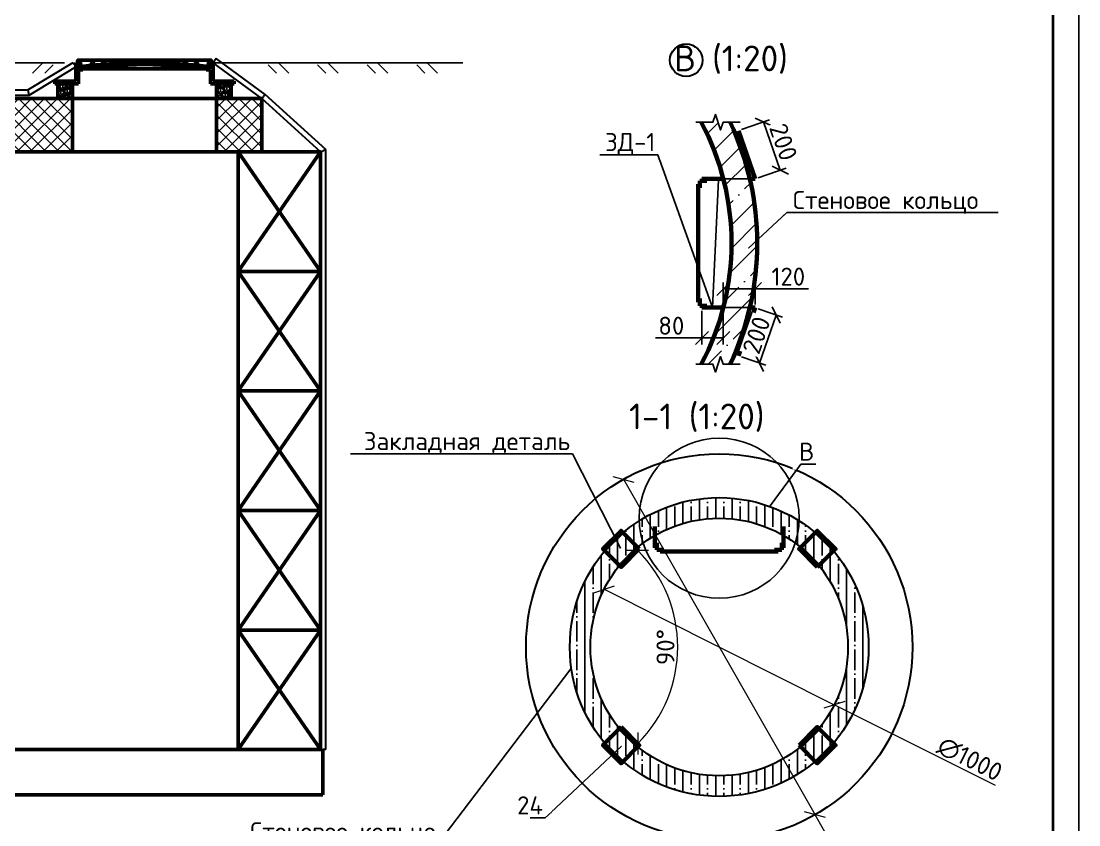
# Model space of a CAD drawing. Header units: millimetres. Extents: x 1601 to 15402, y -324 to 12625.
# Drawn here: x 10350 to 10555.4, y 2904 to 3060 of the extents above; entities that cross this region are included whole.
import ezdxf
from ezdxf import colors
from ezdxf.entities.mleader import LeaderData, LeaderLine
from ezdxf.math import Vec2, Vec3

# ---------------------------------------------------------------- set-up
doc = ezdxf.new("R2010")
doc.units = ezdxf.units.MM
doc.linetypes.add('ACAD_ISO04W100', pattern=[30, 24, -3, 0, -3])
for name, color, linetype, lineweight in [('Основной', 1, 'Continuous', 60), ('Размер 3.5', 250, 'Continuous', 35), ('Размеры на чертеже', 250, 'Continuous', 25), ('Тонкие', 5, 'Continuous', 30), ('шриховка', 251, 'ACAD_ISO04W100', 15)]:
    doc.layers.add(name, color=color, linetype=linetype, lineweight=lineweight)
doc.styles.add('-ISOCPEUR-', font='isocpeur.TTF')
doc.styles.add('GOST', font='GOST Common.ttf')
doc.dimstyles.new('1 к 50', dxfattribs={"dimtxt": 3.5, "dimasz": 2.5, "dimexe": 1.25, "dimexo": 0.625, "dimtad": 1, "dimdec": 1, "dimlfac": 50, "dimrnd": 0.1, "dimtxsty": 'GOST', "dimblk": 'OBLIQUE', "dimcen": 2.5, "dimclrd": 256, "dimclre": 256, "dimclrt": 256, "dimadec": 0, "dimazin": 0, "dimtfac": 1, "dimtdec": 1, "dimtmove": 0, "dimatfit": 3, "dimfxl": 1, "dimtfill": 1, "dimlwe": -1, "dimarcsym": 0})
doc.dimstyles.new('М 1 к 20', dxfattribs={"dimtxt": 3.5, "dimasz": 3, "dimexe": 1.25, "dimexo": 0, "dimtad": 1, "dimdec": 0, "dimlfac": 20, "dimzin": 0, "dimdsep": 46, "dimtxsty": 'GOST', "dimblk": 'OBLIQUE', "dimcen": 5, "dimadec": 8, "dimazin": 0, "dimtfac": 1, "dimtdec": 0, "dimtmove": 0, "dimatfit": 3, "dimldrblk": 'NONE', "dimfxl": 1.25, "dimtolj": 1, "dimtzin": 0, "dimlwd": 20, "dimlwe": 20, "dimarcsym": 1})

# ---------------------------------------------------------------- blocks, each defined once
blk = doc.blocks.new('*U179')
for p, q in [((-2.5, 2.12), (2.5, 2.12)), ((-2.5, -2.12), (2.5, -2.12))]:
    blk.add_line(p, q)
blk.add_lwpolyline([(2.5, -2.5), (-2.5, -2.5), (-2.5, 2.5), (2.5, 2.5)], close=True)
blk = doc.blocks.new('*U180')
at = {"layer": 'Основной', "color": 0, "linetype": 'ByBlock', "lineweight": -2, "transparency": 16777216}
blk.add_blockref('*U179', (4425.86, 222.14), dxfattribs=at)
for p, rotation in [((4398.92, 195.2), 90), ((4452.8, 195.2), 270), ((4425.86, 168.26), 180)]:
    blk.add_blockref('*U179', p, dxfattribs=dict(at, rotation=rotation))
blk = doc.blocks.new('_Oblique')
at = {"color": 0, "linetype": 'ByBlock', "lineweight": -2}
blk.add_line((-0.5, -0.5), (0.5, 0.5), dxfattribs=at)
blk = doc.blocks.new('*D182')
at = {"color": 0, "lineweight": 20, "transparency": 16777216}
blk.add_arc((10451, 2938.53), 26.51, 315, 45, dxfattribs=at)
at = {"layer": 'Defpoints', "color": 0, "transparency": 16777216}
for p in [(10470.05, 2957.58), (10466.51, 2954.05), (10476.61, 2931.67), (10466.51, 2923.02), (10470.05, 2919.48)]:
    blk.add_point(p, dxfattribs=at)
at = {"color": 0, "lineweight": 20, "transparency": 16777216, "xscale": 3, "yscale": 3, "zscale": 3}
for p, rotation in [((10469.75, 2957.28), 134.9999999999918), ((10469.75, 2919.79), 224.9999999999905)]:
    blk.add_blockref('_Oblique', p, dxfattribs=dict(at, rotation=rotation))
at = {"color": 0, "transparency": 16777216, "insert": (10475.14, 2938.53), "char_height": 3.5, "attachment_point": 5, "rotation": 90, "style": '-ISOCPEUR-'}
blk.add_mtext('\\A1;90°', dxfattribs=at)
blk = doc.blocks.new('_None')
blk = doc.blocks.new('*D183')
at = {"color": 0, "lineweight": 20, "transparency": 16777216}
for p in [(10463.22, 2949.75), (10539.18, 2911.63)]:
    blk.add_line(p, (10507.91, 2927.32), dxfattribs=at)
at = {"layer": 'Defpoints', "color": 0, "transparency": 16777216}
for p in [(10463.22, 2949.75), (10507.91, 2927.32)]:
    blk.add_point(p, dxfattribs=at)
at = {"color": 0, "lineweight": 20, "transparency": 16777216, "xscale": 3, "yscale": 3, "zscale": 3}
for p, rotation in [((10463.22, 2949.75), 333.3556033009273), ((10507.91, 2927.32), 153.3556033009273)]:
    blk.add_blockref('_Oblique', p, dxfattribs=dict(at, rotation=rotation))
at = {"color": 0, "transparency": 16777216, "insert": (10534.21, 2916.78), "char_height": 3.5, "attachment_point": 5, "rotation": 333.3556, "style": '-ISOCPEUR-'}
blk.add_mtext('\\A1;∅1000', dxfattribs=at)
blk = doc.blocks.new('*D184')
at = {"color": 0, "lineweight": 20, "transparency": 16777216}
for p in [(10466.96, 2971.09), (10516.02, 2885.23)]:
    blk.add_line(p, (10504.17, 2905.98), dxfattribs=at)
at = {"layer": 'Defpoints', "color": 0, "transparency": 16777216}
for p in [(10466.96, 2971.09), (10504.17, 2905.98)]:
    blk.add_point(p, dxfattribs=at)
at = {"color": 0, "lineweight": 20, "transparency": 16777216, "xscale": 3, "yscale": 3, "zscale": 3}
for p, rotation in [((10466.96, 2971.09), 299.7473686392567), ((10504.17, 2905.98), 119.7473686392567)]:
    blk.add_blockref('_Oblique', p, dxfattribs=dict(at, rotation=rotation))
at = {"color": 0, "transparency": 16777216, "insert": (10514.74, 2892.27), "char_height": 3.5, "attachment_point": 5, "rotation": 299.7474, "style": '-ISOCPEUR-'}
blk.add_mtext('\\A1;∅1500', dxfattribs=at)
blk = doc.blocks.new('*D185')
at = {"transparency": 16777216}
for p, q in [((10482.22, 3003.78), (10482.22, 2997.27)), ((10486.36, 3003.78), (10486.36, 2997.27))]:
    blk.add_line(p, q, dxfattribs=at)
at = {"lineweight": -2, "transparency": 16777216}
for p, q in [((10482.22, 2998.52), (10473.19, 2998.52)), ((10486.36, 2998.52), (10482.22, 2998.52))]:
    blk.add_line(p, q, dxfattribs=at)
at = {"layer": 'Defpoints', "color": 0, "transparency": 16777216}
for p in [(10482.22, 3004.41), (10486.36, 3004.41), (10486.36, 2998.52)]:
    blk.add_point(p, dxfattribs=at)
at = {"lineweight": -2, "transparency": 16777216, "xscale": 2.5, "yscale": 2.5, "zscale": 2.5, "rotation": 180}
blk.add_blockref('_Oblique', (10482.22, 2998.52), dxfattribs=at)
at = {"lineweight": -2, "transparency": 16777216, "xscale": 2.5, "yscale": 2.5, "zscale": 2.5}
blk.add_blockref('_Oblique', (10486.36, 2998.52), dxfattribs=at)
at = {"transparency": 16777216, "insert": (10476.27, 3000.9), "char_height": 3.5, "attachment_point": 5, "style": '-ISOCPEUR-', "bg_fill": 3, "box_fill_scale": 1.1, "bg_fill_color": 256, "bg_fill_true_color": 13158600, "bg_fill_transparency": 0}
blk.add_mtext('80', dxfattribs=at)
blk = doc.blocks.new('*D186')
at = {"transparency": 16777216}
for p, q in [((10489.87, 3038.96), (10495.35, 3040.86)), ((10493.12, 3029.61), (10498.59, 3031.51))]:
    blk.add_line(p, q, dxfattribs=at)
at = {"lineweight": -2, "transparency": 16777216}
blk.add_line((10494.17, 3040.45), (10497.41, 3031.1), dxfattribs=at)
at = {"layer": 'Defpoints', "color": 0, "transparency": 16777216}
for p in [(10489.28, 3038.76), (10497.41, 3031.1), (10492.53, 3029.41)]:
    blk.add_point(p, dxfattribs=at)
at = {"lineweight": -2, "transparency": 16777216, "xscale": 2.5, "yscale": 2.5, "zscale": 2.5}
for p, rotation in [((10494.17, 3040.45), 109.1384464450715), ((10497.41, 3031.1), 289.1384464450716)]:
    blk.add_blockref('_Oblique', p, dxfattribs=dict(at, rotation=rotation))
at = {"transparency": 16777216, "insert": (10498.03, 3036.56), "char_height": 3.5, "attachment_point": 5, "rotation": 289.1384, "style": '-ISOCPEUR-', "bg_fill": 3, "box_fill_scale": 1.1, "bg_fill_color": 256, "bg_fill_true_color": 13158600, "bg_fill_transparency": 0}
blk.add_mtext('200', dxfattribs=at)
blk = doc.blocks.new('*D187')
at = {"transparency": 16777216}
for p, q in [((10493.12, 3004.2), (10497.83, 3002.57)), ((10489.87, 2994.86), (10494.59, 2993.22))]:
    blk.add_line(p, q, dxfattribs=at)
at = {"lineweight": -2, "transparency": 16777216}
blk.add_line((10496.65, 3002.98), (10493.41, 2993.63), dxfattribs=at)
at = {"layer": 'Defpoints', "color": 0, "transparency": 16777216}
blk.add_point((10493.41, 2993.63), dxfattribs=at)
at = {"lineweight": -2, "transparency": 16777216, "xscale": 2.5, "yscale": 2.5, "zscale": 2.5}
for p, rotation in [((10496.65, 3002.98), 70.86155355492849), ((10493.41, 2993.63), 250.8615535549284)]:
    blk.add_blockref('_Oblique', p, dxfattribs=dict(at, rotation=rotation))
at = {"transparency": 16777216, "insert": (10492.79, 2999.08), "char_height": 3.5, "attachment_point": 5, "rotation": 70.8616, "style": '-ISOCPEUR-', "bg_fill": 3, "box_fill_scale": 1.1, "bg_fill_color": 256, "bg_fill_true_color": 13158600, "bg_fill_transparency": 0}
blk.add_mtext('200', dxfattribs=at)
at = {"layer": 'Defpoints', "color": 0, "transparency": 16777216}
for p in [(10492.53, 3004.41), (10489.28, 2995.06)]:
    blk.add_point(p, dxfattribs=at)
blk = doc.blocks.new('*D181')
at = {"transparency": 16777216}
for p, q in [((10486.36, 3005.03), (10486.36, 3009.3)), ((10492.53, 3005.03), (10492.53, 3009.3))]:
    blk.add_line(p, q, dxfattribs=at)
at = {"lineweight": -2, "transparency": 16777216}
for p, q in [((10486.36, 3008.05), (10492.53, 3008.05)), ((10492.53, 3008.05), (10502.93, 3008.05))]:
    blk.add_line(p, q, dxfattribs=at)
at = {"layer": 'Defpoints', "color": 0, "transparency": 16777216}
for p in [(10492.53, 3008.05), (10486.36, 3004.41), (10492.53, 3004.41)]:
    blk.add_point(p, dxfattribs=at)
at = {"lineweight": -2, "transparency": 16777216, "xscale": 2.5, "yscale": 2.5, "zscale": 2.5, "rotation": 180}
blk.add_blockref('_Oblique', (10486.36, 3008.05), dxfattribs=at)
at = {"lineweight": -2, "transparency": 16777216, "xscale": 2.5, "yscale": 2.5, "zscale": 2.5}
blk.add_blockref('_Oblique', (10492.53, 3008.05), dxfattribs=at)
at = {"transparency": 16777216, "insert": (10498.98, 3010.43), "char_height": 3.5, "attachment_point": 5, "style": '-ISOCPEUR-', "bg_fill": 3, "box_fill_scale": 1.1, "bg_fill_color": 256, "bg_fill_true_color": 13158600, "bg_fill_transparency": 0}
blk.add_mtext('120', dxfattribs=at)

msp = doc.modelspace()

# ---------------------------------------------------------------- hatches: boundary and pattern name
at = {"lineweight": 50}
h = msp.add_hatch(dxfattribs=at)
h.set_pattern_fill('ANSI31', scale=0.2)
h.set_pattern_definition([(45, (5961.46724, -1387.85816), (-0.449012806, 0.449012806), [])])
h.paths.add_polyline_path([(10373.9988, 3051.5863, 0.02800707), (10361.3421, 3050.7476), (10361.0066, 3052.4251), (10361.4343, 3052.4251), (10361.6772, 3051.2106, -0.0045535), (10363.7363, 3051.4372), (10363.6942, 3051.8545, -0.00091844), (10364.1115, 3051.8958), (10364.1536, 3051.4786, -0.00388307), (10365.9131, 3051.6357), (10365.8823, 3052.0133), (10365.9266, 3052.0576, -0.00081395), (10366.2971, 3052.087), (10366.3312, 3051.669, -0.00704564), (10369.5298, 3051.8725), (10369.5091, 3052.2914, -0.00091844), (10369.928, 3052.3113), (10369.9487, 3051.8925, -0.0089374), (10374.0031, 3052.0057, -0.00889737), (10378.0489, 3051.8925), (10378.0696, 3052.3113, -0.00091844), (10378.4885, 3052.2914), (10378.4678, 3051.8725, -0.00704564), (10381.6665, 3051.669), (10381.7005, 3052.087, -0.00091844), (10382.1186, 3052.0537), (10382.0845, 3051.6357, -0.00388307), (10383.844, 3051.4786), (10383.8861, 3051.8958, -0.00091844), (10384.3034, 3051.8545), (10384.2613, 3051.4372, -0.0045535), (10386.3204, 3051.2106), (10386.5633, 3052.4251), (10386.991, 3052.4251), (10386.6555, 3050.7476, 0.02800707)])
h = msp.add_hatch(dxfattribs=at)
h.set_pattern_fill('ANSI36', scale=0.2)
h.set_pattern_definition([(45, (6063.86724, -1387.85816), (0.336759605, 1.234785217), [1.5875, -0.3175, 0, -0.3175])])
h.paths.add_polyline_path([(10390.7984, 3045.0321), (10387.9984, 3045.0321), (10387.9984, 3047.8321), (10390.7984, 3047.8321)])
h.paths.add_polyline_path([(10357.1984, 3045.0321), (10357.1984, 3047.8321), (10359.9984, 3047.8321), (10359.9984, 3045.0321)])
h = msp.add_hatch()
h.set_pattern_fill('ANSI37', scale=0.56)
h.paths.add_polyline_path([(10261.5303, 3045.0321), (10258.7303, 3045.0321), (10252.7643, 3045.0366), (10252.7643, 3034.6366), (10261.5303, 3034.6366)])
h.paths.add_polyline_path([(10359.9984, 3045.0321), (10357.1984, 3045.0321), (10292.3303, 3045.0349), (10292.3303, 3045.0321), (10289.5303, 3045.0321), (10289.5303, 3034.6366), (10359.9984, 3034.6366)])
h.paths.add_polyline_path([(10396.7643, 3045.0366), (10390.7984, 3045.0366), (10390.7984, 3045.0321), (10387.9984, 3045.0321), (10387.9984, 3034.6366), (10396.7643, 3034.6366)])
h = msp.add_hatch()
h.set_pattern_fill('ANSI35', color=256, scale=0.5, angle=45)
h.set_pattern_definition([(90, (7494.0334, -329.0532), (-3.175, 0), []), (90, (7495.621, -327.4657), (-3.175, 0), [3.96875, -0.79375, 0, -0.79375])])
h.paths.add_polyline_path([(10456.5632, 2938.5338, 1), (10514.5632, 2938.5338, 1)])
h.paths.add_polyline_path([(10510.5632, 2938.5338, -1), (10460.5632, 2938.5338, -1)], flags=16)
at = {"layer": 'шриховка'}
h = msp.add_hatch(dxfattribs=at)
h.set_pattern_fill('ANSI35', color=256, style=0)
h.set_pattern_definition([(45, (-23858.9875, 7575.9476), (-4.4901281, 4.4901281), []), (45, (-23854.4974, 7575.9476), (-4.4901281, 4.4901281), [7.9375, -1.5875, 0, -1.5875])])
h.paths.add_polyline_path([(10491.5104, 3029.4088), (10486.362, 3029.4088, -0.12701665), (10486.362, 3004.4088), (10491.5104, 3004.4088, 0.11514294)])
h.paths.add_polyline_path([(10487.6784, 3040.4047), (10486.3428, 3040.4047), (10485.8428, 3038.9047), (10484.8428, 3041.9047), (10484.3428, 3040.4047), (10482.0852, 3040.4047, -0.05919825), (10486.362, 3029.4088), (10491.5104, 3029.4088, 0.05307849)])
h.paths.add_polyline_path([(10491.5104, 3004.4088), (10486.362, 3004.4088, -0.05919825), (10482.0852, 2993.413), (10484.3428, 2993.413), (10484.8428, 2991.913), (10485.8428, 2994.913), (10486.3428, 2993.413), (10487.6784, 2993.413, 0.05307849)])

# ---------------------------------------------------------------- linework, layer by layer
at = {"color": 7, "lineweight": 50}
for p, q in [((10360.6784, 3051.9476), (10360.6784, 3048.3476)), ((10360.6784, 3051.9476), (10361.0784, 3051.9476)), ((10361.1784, 3050.7476), (10361.0784, 3051.9476)), ((10361.4343, 3052.4251), (10386.5633, 3052.4251)), ((10386.8184, 3050.7476), (10386.9184, 3051.9476)), ((10386.9184, 3051.9476), (10387.3184, 3051.9476)), ((10387.3184, 3051.9476), (10387.3184, 3048.3476)), ((10361.9984, 3050.7476), (10361.1784, 3050.7476)), ((10361.9984, 3050.5476), (10361.1784, 3050.5476)), ((10361.1784, 3050.5476), (10361.1784, 3047.8321)), ((10361.9984, 3050.7476), (10361.9984, 3050.5476)), ((10385.9984, 3050.7476), (10385.9984, 3050.5476)), ((10386.8184, 3050.7476), (10385.9984, 3050.7476)), ((10385.9984, 3050.5476), (10386.8184, 3050.5476)), ((10386.8184, 3050.5476), (10386.8184, 3047.8321)), ((10360.6784, 3048.3476), (10356.5969, 3048.3546)), ((10361.1784, 3047.8321), (10356.6008, 3047.8321)), ((10356.6009, 3047.8321), (10356.6018, 3048.3546)), ((10359.9984, 3034.6321), (10359.9984, 3047.8321)), ((10391.4008, 3047.8321), (10386.8184, 3047.8321)), ((10387.3184, 3048.3476), (10391.3999, 3048.3546)), ((10387.9984, 3034.6321), (10387.9984, 3047.8321)), ((10391.4008, 3047.8321), (10391.3999, 3048.3546)), ((10252.7643, 3045.0366), (10396.7643, 3045.0366)), ((10408.1762, 3011.4309), (10392.1762, 3034.6308)), ((10408.1762, 3034.6308), (10392.1762, 3011.4309)), ((10408.1762, 3034.6308), (10392.1762, 3034.6308)), ((10392.1762, 3034.6308), (10392.1763, 3011.4311)), ((10408.1762, 3034.6308), (10408.1762, 3011.4309)), ((10408.1758, 3011.431), (10392.1758, 3011.4311)), ((10408.1762, 2988.233), (10392.1762, 3011.4328)), ((10408.1762, 3011.4328), (10392.1762, 2988.233)), ((10408.1762, 3011.4328), (10392.1762, 3011.4328)), ((10392.1762, 3011.4328), (10392.1763, 2988.2331)), ((10408.1762, 3011.4306), (10392.1762, 3011.4308)), ((10408.1762, 3011.4328), (10408.1762, 2988.233)), ((10408.1758, 2988.233), (10392.1758, 2988.2331)), ((10408.1762, 2965.035), (10392.1762, 2988.2349)), ((10408.1762, 2988.2349), (10392.1762, 2965.035)), ((10408.1762, 2988.2349), (10392.1762, 2988.2349)), ((10392.1762, 2988.2349), (10392.1763, 2965.0352)), ((10408.1762, 2988.2327), (10392.1762, 2988.2328)), ((10408.1762, 2988.2349), (10408.1762, 2965.035)), ((10408.1758, 2965.035), (10392.1758, 2965.0352)), ((10408.1762, 2965.0347), (10392.1762, 2965.0349)), ((10408.1768, 2941.8361), (10392.1768, 2965.036)), ((10408.1768, 2965.036), (10392.1768, 2941.8361)), ((10408.1768, 2965.036), (10392.1768, 2965.036)), ((10392.1768, 2965.036), (10392.1769, 2941.8363)), ((10408.1768, 2965.036), (10408.1768, 2941.8361)), ((10408.1762, 2918.6372), (10392.1762, 2941.8371)), ((10408.1762, 2941.8371), (10392.1762, 2918.6372)), ((10408.1762, 2941.8371), (10392.1762, 2941.8371)), ((10392.1762, 2941.8371), (10392.1763, 2918.6374)), ((10408.1765, 2941.8361), (10392.1765, 2941.8363)), ((10408.1768, 2941.8358), (10392.1768, 2941.836)), ((10408.1762, 2941.8371), (10408.1762, 2918.6372)), ((10408.1758, 2918.6372), (10392.1758, 2918.6374)), ((10408.1762, 2918.6369), (10392.1762, 2918.6371)), ((10408.6259, 2909.8371), (10408.6259, 2918.6369)), ((10285.3525, 2909.8371), (10408.6259, 2909.8371))]:
    msp.add_line(p, q, dxfattribs=at)
msp.add_lwpolyline([(9961.3843, 3245.5891), (10555.3843, 3245.5891), (10555.3843, 2825.5891), (9961.3843, 2825.5891)], close=True)
at = {"const_width": 0.5}
msp.add_lwpolyline([(9981.3843, 3240.5891), (10550.3843, 3240.5891), (10550.3843, 2830.5891), (9981.3843, 2830.5891)], close=True, dxfattribs=at)
at = {"color": 7, "lineweight": 50}
msp.add_lwpolyline([(10361.3421, 3050.7476), (10361.0066, 3052.4251), (10361.4343, 3052.4251), (10361.6772, 3051.2106, -0.0045535), (10363.7363, 3051.4372), (10363.6942, 3051.8545, -0.00091844), (10364.1115, 3051.8958), (10364.1536, 3051.4786, -0.00388307), (10365.9131, 3051.6357), (10365.879, 3052.0537, -0.00091844), (10366.2971, 3052.087), (10366.3312, 3051.669, -0.00704564), (10369.5298, 3051.8725), (10369.5091, 3052.2914, -0.00091844), (10369.928, 3052.3113), (10369.9487, 3051.8925, -0.0089374), (10374.0031, 3052.0057, -0.00889737), (10378.0489, 3051.8925), (10378.0696, 3052.3113, -0.00091844), (10378.4885, 3052.2914), (10378.4678, 3051.8725, -0.00704564), (10381.6665, 3051.669), (10381.7005, 3052.087, -0.00091844), (10382.1186, 3052.0537), (10382.0845, 3051.6357, -0.00388307), (10383.844, 3051.4786), (10383.8861, 3051.8958, -0.00091844), (10384.3034, 3051.8545), (10384.2613, 3051.4372, -0.0045535), (10386.3204, 3051.2106), (10386.5633, 3052.4251), (10386.991, 3052.4251), (10386.6555, 3050.7476)], format="xyb", dxfattribs=at)
msp.add_lwpolyline([(10386.6555, 3050.7476), (10373.9988, 3050.7476), (10361.3421, 3050.7476, -0.02800707), (10373.9988, 3051.5863, -0.02800707)], format="xyb", close=True, dxfattribs=at)
for points in [[(10361.1784, 3047.8321), (10357.1984, 3047.8321), (10357.1984, 3045.0321), (10359.9984, 3045.0321)], [(10387.9984, 3045.0321), (10390.7984, 3045.0321), (10390.7984, 3047.8321), (10386.8184, 3047.8321)], [(10241.3532, 2940.2169), (10241.3532, 3034.6366), (10408.1755, 3034.6366), (10408.1755, 2918.6369), (10241.3532, 2918.6369), (10241.3532, 2931.4569)]]:
    msp.add_lwpolyline(points, dxfattribs=at)
msp.add_lwpolyline([(10252.7643, 3045.0366), (10396.7643, 3045.0366), (10396.7643, 3034.6366), (10252.7643, 3034.6366)], close=True, dxfattribs=at)
msp.add_circle((10485.5632, 2963.5338), 15.5387)
at = {"layer": 'Основной'}
for p, q in [((10492.5282, 3029.4088), (10489.2845, 3038.7556)), ((10482.2188, 3029.4088), (10486.362, 3029.4088)), ((10492.5282, 3029.4088), (10491.5104, 3029.4088)), ((10481.4614, 3028.3686), (10481.4614, 3005.4614)), ((10482.2188, 3004.4088), (10486.362, 3004.4088)), ((10492.5282, 3004.4088), (10489.2845, 2995.062)), ((10492.5282, 3004.4088), (10491.5104, 3004.4088)), ((10473.0632, 2957.8029), (10473.0632, 2961.9461)), ((10498.0632, 2957.8029), (10498.0632, 2961.9461)), ((10474.1034, 2957.0456), (10497.0106, 2957.0456))]:
    msp.add_line(p, q, dxfattribs=at)
at = {"layer": 'Основной', "lineweight": 60}
for p, q in [((10481.7976, 3027.647), (10481.7976, 3029.0465)), ((10481.7976, 3029.0465), (10483.1715, 3029.0465)), ((10473.4255, 2957.3817), (10473.4255, 2958.7556)), ((10474.825, 2957.3817), (10473.4255, 2957.3817)), ((10496.3013, 2957.3817), (10497.7009, 2957.3817)), ((10497.7009, 2957.3817), (10497.7009, 2958.7556))]:
    msp.add_line(p, q, dxfattribs=at)
at = {"layer": 'Основной', "color": 6, "lineweight": 60}
for p, q in [((10482.2188, 3004.4088), (10486.362, 3004.4088)), ((10498.0632, 2957.8029), (10498.0632, 2961.9461))]:
    msp.add_line(p, q, dxfattribs=at)
at = {"layer": 'Основной'}
for radius, start, end in [(50, 331.971062, 28.028938), (55, 334.710152, 25.289848)]:
    msp.add_arc((10437.9497, 3016.9088), radius, start, end, dxfattribs=at)
at = {"layer": 'Размеры на чертеже'}
for p, q in [((10289.6368, 3051.9476), (10358.4458, 3051.9476)), ((10435.8239, 3051.9476), (10387.3184, 3051.9476))]:
    msp.add_line(p, q, dxfattribs=at)
at = {"layer": 'Тонкие'}
for p, q in [((10351.3339, 3046.6716), (10360.1624, 3051.9893)), ((10360.1624, 3051.9893), (10360.4204, 3051.561)), ((10360.6784, 3051.1327), (10360.4204, 3051.561)), ((10387.3184, 3051.9476), (10387.6136, 3052.3511)), ((10396.7643, 3045.0366), (10387.3184, 3051.9476)), ((10387.9089, 3052.7546), (10387.6136, 3052.3511)), ((10397.3982, 3045.8119), (10387.9089, 3052.7546)), ((10351.6117, 3045.6715), (10360.6784, 3051.1327)), ((10297.7491, 3045.682), (10351.6117, 3045.6715)), ((10298.0311, 3046.682), (10351.3339, 3046.6716)), ((10351.3339, 3046.6716), (10351.4728, 3046.1716)), ((10351.6117, 3045.6715), (10351.4728, 3046.1716)), ((10396.7643, 3045.0366), (10397.0813, 3045.4243)), ((10397.3982, 3045.8119), (10397.0813, 3045.4243)), ((10409.1755, 3035.0782), (10397.3982, 3045.8119)), ((10408.1755, 3034.6366), (10396.7643, 3045.0366)), ((10408.1755, 3034.6366), (10408.6755, 3034.8574)), ((10409.1755, 3035.0782), (10408.6755, 3034.8574)), ((10409.1755, 2918.6369), (10409.1755, 3035.0782)), ((10408.1755, 2918.6369), (10408.1755, 3034.6366)), ((10408.1755, 2918.6369), (10408.6755, 2918.6369)), ((10409.1755, 2918.6369), (10408.6755, 2918.6369))]:
    msp.add_line(p, q, dxfattribs=at)
at = {"layer": 'Тонкие', "lineweight": 20}
for p, q in [((10352.2736, 3049.9461), (10354.2752, 3051.9476)), ((10352.2736, 3049.9461), (10354.2752, 3051.9476)), ((10354.6785, 3049.9461), (10356.2817, 3051.5493)), ((10354.6785, 3049.9461), (10356.2817, 3051.5493)), ((10399.5892, 3049.9461), (10397.986, 3051.5493)), ((10399.5892, 3049.9461), (10397.986, 3051.5493)), ((10401.9941, 3049.9461), (10399.9926, 3051.9476)), ((10401.9941, 3049.9461), (10399.9926, 3051.9476)), ((10409.2087, 3049.9461), (10407.6054, 3051.5493)), ((10409.2087, 3049.9461), (10407.6054, 3051.5493)), ((10409.2087, 3049.9461), (10407.6054, 3051.5493)), ((10411.6135, 3049.9461), (10409.612, 3051.9476)), ((10411.6135, 3049.9461), (10409.612, 3051.9476)), ((10411.6135, 3049.9461), (10409.612, 3051.9476)), ((10418.8281, 3049.9461), (10417.2249, 3051.5493)), ((10421.233, 3049.9461), (10419.2315, 3051.9476)), ((10428.4476, 3049.9461), (10426.8443, 3051.5493)), ((10430.8524, 3049.9461), (10428.8509, 3051.9476))]:
    msp.add_line(p, q, dxfattribs=at)
at = {"layer": 'Тонкие', "color": 30, "lineweight": 25, "ltscale": 10}
for p, q in [((10486.362, 3029.4088), (10491.5104, 3029.4088)), ((10486.362, 3004.4088), (10491.5104, 3004.4088))]:
    msp.add_line(p, q, dxfattribs=at)
at = {"layer": 'Тонкие', "linetype": 'Continuous', "lineweight": 25}
for points in [[(10481.0586, 3040.4047), (10484.3428, 3040.4047), (10484.8428, 3041.9047), (10485.8428, 3038.9047), (10486.3428, 3040.4047), (10489.627, 3040.4047)], [(10481.0586, 2993.413), (10484.3428, 2993.413), (10484.8428, 2991.913), (10485.8428, 2994.913), (10486.3428, 2993.413), (10489.627, 2993.413)]]:
    msp.add_lwpolyline(points, dxfattribs=at)
at = {"layer": 'Тонкие'}
msp.add_circle((10479.1649, 3052.4359), 3.1532, dxfattribs=at)
at = {"layer": 'Тонкие', "lineweight": 30}
for radius in [37.5, 29, 25]:
    msp.add_circle((10485.5632, 2938.5338), radius, dxfattribs=at)

# ---------------------------------------------------------------- block references
at = {"layer": 'Основной', "rotation": 45}
msp.add_blockref('*U180', (7494.0334, -329.0532), dxfattribs=at)

# ---------------------------------------------------------------- texts
at = {"layer": 'Размер 3.5', "color": 0, "style": '-ISOCPEUR-'}
for s, p in [('В (1:20)', (10476.8219, 3050.2972)), ('1-1 (1:20)', (10468.0599, 2980.7914))]:
    msp.add_text(s, height=5, dxfattribs=at).set_placement(p)

# ---------------------------------------------------------------- dimensions: what is measured, and where the dimension line sits
dim = msp.add_diameter_dim_2p(p1=(10463.218, 2949.7451), p2=(10507.9083, 2927.3225), dimstyle='М 1 к 20', override={"dimtxsty": '-ISOCPEUR-'})
dim.commit()
dim.dimension.update_dxf_attribs({"geometry": '*D183', "text_midpoint": (10533.148, 2914.659), "dimtype": 163})

# ---------------------------------------------------------------- next in the draw order: dimensions: what is measured, and where the dimension line sits
for p1, p2, distance, picture, middle in [((10489.2845, 3038.7556), (10492.5282, 3029.4088), 5.1676, '*D186', (10498.0321, 3036.5551)), ((10492.5282, 3004.4088), (10489.2845, 2995.062), 4.3663, '*D187', (10492.7876, 2999.0826))]:
    dim = msp.add_aligned_dim(p1=p1, p2=p2, distance=distance, text='200', dimstyle='1 к 50', override={"dimtxsty": '-ISOCPEUR-'})
    dim.commit()
    dim.dimension.update_dxf_attribs({"geometry": picture, "text_midpoint": middle})
dim = msp.add_linear_dim(base=(10486.362, 2998.5236), p1=(10482.2188, 3004.4088), p2=(10486.362, 3004.4088), text='80', dimstyle='1 к 50', override={"dimtxsty": '-ISOCPEUR-'})
dim.commit()
dim.dimension.update_dxf_attribs({"geometry": '*D185', "text_midpoint": (10476.2688, 2998.5236), "dimtype": 160})

# ---------------------------------------------------------------- next in the draw order: leaders
at = {"layer": 'Размер 3.5'}
ml = msp.add_multileader_mtext('Standard', dxfattribs=at)
ml.set_content('Закладная деталь', color=256, style='-ISOCPEUR-')
ml.set_leader_properties()
ml.build(insert=Vec2(0, 0))
ml.multileader.update_dxf_attribs({"text_left_attachment_type": 6, "text_right_attachment_type": 6, "dogleg_length": 0.36, "arrow_head_size": 0.18})
ctx = ml.context
ctx.base_point, ctx.char_height, ctx.arrow_head_size, ctx.landing_gap_size, ctx.plane_origin = Vec3(10415.436, 2976.062), 3.5, 0.18, 0.09, Vec3(10397.4671, 2959.7162)
ctx.left_attachment, ctx.right_attachment, ctx.text_align_type = 6, 6, 2
notes = []
notes.append((ctx, [(1, (1, 1, 0), (10457.101, 2976.062), (-1, 0), 0.36, [(0, [(10466.5139, 2957.5831)], 0, [])])]))
ctx.mtext.insert, ctx.mtext.alignment, ctx.mtext.flow_direction = Vec3(10456.651, 2980.262), 3, 5
ctx.mtext.has_bg_fill, ctx.mtext.bg_color, ctx.mtext.bg_scale_factor, ctx.mtext.bg_transparency, ctx.mtext.use_window_bg_color = 1, -1027028792, 1.5, 0, 1
ml = msp.add_multileader_mtext('Standard', dxfattribs=at)
ml.set_content('Стеновое кольцо', color=256, style='-ISOCPEUR-')
ml.set_leader_properties()
ml.build(insert=Vec2(0, 0))
ml.multileader.update_dxf_attribs({"text_left_attachment_type": 6, "text_right_attachment_type": 6, "dogleg_length": 0.36, "arrow_head_size": 0.18})
ctx = ml.context
ctx.base_point, ctx.char_height, ctx.arrow_head_size, ctx.landing_gap_size, ctx.plane_origin = Vec3(10392.9615, 2900.3235), 3.5, 0.18, 0.09, Vec3(10522.0032, 2921.6845)
ctx.left_attachment, ctx.right_attachment, ctx.text_align_type = 6, 6, 2
notes.append((ctx, [(1, (1, 1, 0), (10430.9515, 2900.3235), (-1, 0), 0.36, [(0, [(10456.856, 2934.4228)], 0, [])])]))
ctx.mtext.insert, ctx.mtext.alignment, ctx.mtext.flow_direction = Vec3(10430.5015, 2904.5235), 3, 5
ctx.mtext.has_bg_fill, ctx.mtext.bg_color, ctx.mtext.bg_scale_factor, ctx.mtext.bg_transparency, ctx.mtext.use_window_bg_color = 1, -1027028792, 1.5, 0, 1
for ctx, leaders in notes:
    for number, flags, end, landing, length, lines in leaders:
        leader = LeaderData()
        leader.index, (leader.has_last_leader_line, leader.has_dogleg_vector, leader.attachment_direction) = number, flags
        leader.last_leader_point, leader.dogleg_vector, leader.dogleg_length = Vec3(end), Vec3(landing), length
        for number, points, colour, breaks in lines:
            line = LeaderLine()
            line.index, line.vertices, line.color, line.breaks = number, Vec3.list(points), colors.encode_raw_color(colour), breaks
            leader.lines.append(line)
        ctx.leaders.append(leader)

# ---------------------------------------------------------------- next in the draw order: linework, layer by layer
at = {"layer": 'Основной', "lineweight": 60}
for p, q in [((10481.7976, 3006.1707), (10481.7976, 3004.7711)), ((10481.7976, 3004.7711), (10483.1715, 3004.7711))]:
    msp.add_line(p, q, dxfattribs=at)

# ---------------------------------------------------------------- next in the draw order: dimensions: what is measured, and where the dimension line sits
dim = msp.add_linear_dim(base=(10492.5282, 3008.0532), p1=(10486.362, 3004.4088), p2=(10492.5282, 3004.4088), text='120', dimstyle='1 к 50', override={"dimtxsty": '-ISOCPEUR-'})
dim.commit()
dim.dimension.update_dxf_attribs({"geometry": '*D181', "text_midpoint": (10498.9782, 3010.4282)})
dim = msp.add_diameter_dim_2p(p1=(10466.9565, 2971.0921), p2=(10504.1698, 2905.9755), dimstyle='М 1 к 20', override={"dimtxsty": '-ISOCPEUR-'})
dim.commit()
dim.dimension.update_dxf_attribs({"geometry": '*D184', "text_midpoint": (10512.6735, 2891.0955), "dimtype": 163})
dim = msp.add_angular_dim_2l(base=(10476.6099, 2931.6717), line1=((10466.5139, 2923.0201), (10470.0495, 2919.4846)), line2=((10470.0495, 2957.5831), (10466.5139, 2954.0475)), text='90°', dimstyle='М 1 к 20', override={"dimtxsty": '-ISOCPEUR-'})
dim.commit()
dim.dimension.update_dxf_attribs({"geometry": '*D182', "text_midpoint": (10475.1383, 2938.5338)})

# ---------------------------------------------------------------- next in the draw order: leaders
at = {"layer": 'Размер 3.5'}
ml = msp.add_multileader_mtext('Standard', dxfattribs=at)
ml.set_content('Стеновое кольцо', color=256, style='-ISOCPEUR-')
ml.set_leader_properties()
ml.build(insert=Vec2(0, 0))
ml.multileader.update_dxf_attribs({"text_left_attachment_type": 6, "text_right_attachment_type": 6, "dogleg_length": 0.36, "arrow_head_size": 0.18})
ctx = ml.context
ctx.base_point, ctx.char_height, ctx.arrow_head_size, ctx.landing_gap_size, ctx.plane_origin = Vec3(10499.024, 3022.8518), 3.5, 0.18, 0.09, Vec3(10488.0302, 3017.101)
ctx.left_attachment, ctx.right_attachment, ctx.text_align_type = 6, 6, 2
notes = []
notes.append((ctx, [(0, (1, 1, 0), (10498.664, 3022.8518), (1, 0), 0.36, [(0, [(10491.1061, 3015.8315)], 0, [])])]))
ctx.mtext.insert, ctx.mtext.alignment, ctx.mtext.flow_direction = Vec3(10535.864, 3027.0518), 3, 5
ctx.mtext.has_bg_fill, ctx.mtext.bg_color, ctx.mtext.bg_scale_factor, ctx.mtext.bg_transparency, ctx.mtext.use_window_bg_color = 1, -1027028792, 1.5, 0, 1
for ctx, leaders in notes:
    for number, flags, end, landing, length, lines in leaders:
        leader = LeaderData()
        leader.index, (leader.has_last_leader_line, leader.has_dogleg_vector, leader.attachment_direction) = number, flags
        leader.last_leader_point, leader.dogleg_vector, leader.dogleg_length = Vec3(end), Vec3(landing), length
        for number, points, colour, breaks in lines:
            line = LeaderLine()
            line.index, line.vertices, line.color, line.breaks = number, Vec3.list(points), colors.encode_raw_color(colour), breaks
            leader.lines.append(line)
        ctx.leaders.append(leader)

# ---------------------------------------------------------------- next in the draw order: leaders
ml = msp.add_multileader_mtext('Standard', dxfattribs=at)
ml.set_content('ЗД-1', color=256, style='-ISOCPEUR-')
ml.set_leader_properties()
ml.build(insert=Vec2(0, 0))
ml.multileader.update_dxf_attribs({"text_left_attachment_type": 6, "text_right_attachment_type": 6, "dogleg_length": 0.36, "arrow_head_size": 0.18})
ctx = ml.context
ctx.base_point, ctx.char_height, ctx.arrow_head_size, ctx.landing_gap_size, ctx.plane_origin = Vec3(10463.1068, 3034.1004), 3.5, 0.18, 0.09, Vec3(10421.8426, 3021.9231)
ctx.left_attachment, ctx.right_attachment, ctx.text_align_type = 6, 6, 2
notes = []
notes.append((ctx, [(1, (1, 1, 0), (10473.6218, 3034.1004), (-1, 0), 0.36, [(1, [(10485.4502, 3029.4088), (10484.2904, 3004.4088)], 0, [])])]))
ctx.mtext.insert, ctx.mtext.alignment, ctx.mtext.flow_direction = Vec3(10473.1718, 3038.3004), 3, 5
ctx.mtext.has_bg_fill, ctx.mtext.bg_color, ctx.mtext.bg_scale_factor, ctx.mtext.bg_transparency, ctx.mtext.use_window_bg_color = 1, -1027028792, 1.5, 0, 1
ml = msp.add_multileader_mtext('Standard', dxfattribs=at)
ml.set_content('В', color=256, style='-ISOCPEUR-')
ml.set_leader_properties()
ml.build(insert=Vec2(0, 0))
ml.multileader.update_dxf_attribs({"text_left_attachment_type": 6, "text_right_attachment_type": 6, "dogleg_length": 0.36, "arrow_head_size": 0.18})
ctx = ml.context
ctx.base_point, ctx.char_height, ctx.arrow_head_size, ctx.landing_gap_size, ctx.plane_origin = Vec3(10501.8045, 2974.0039), 3.5, 0.18, 0.09, Vec3(10494.5797, 2982.294)
ctx.left_attachment, ctx.right_attachment, ctx.text_align_type = 6, 6, 2
notes.append((ctx, [(0, (1, 1, 0), (10501.4445, 2974.0039), (1, 0), 0.36, [(0, [(10495.3714, 2965.8248)], 0, [])])]))
ctx.mtext.insert, ctx.mtext.width, ctx.mtext.alignment, ctx.mtext.flow_direction = Vec3(10503.9945, 2978.2039), 2.433526, 3, 5
ctx.mtext.has_bg_fill, ctx.mtext.bg_color, ctx.mtext.bg_scale_factor, ctx.mtext.bg_transparency, ctx.mtext.use_window_bg_color = 1, -1027028792, 1.5, 0, 1
ml = msp.add_multileader_mtext('Standard', dxfattribs=at)
ml.set_content('24', color=256, style='-ISOCPEUR-')
ml.set_leader_properties()
ml.build(insert=Vec2(0, 0))
ml.multileader.update_dxf_attribs({"text_left_attachment_type": 6, "text_right_attachment_type": 6, "dogleg_length": 0.36, "arrow_head_size": 0.18})
ctx = ml.context
ctx.base_point, ctx.char_height, ctx.arrow_head_size, ctx.landing_gap_size, ctx.plane_origin = Vec3(10446.715, 2905.3535), 3.5, 0.18, 0.09, Vec3(10443.6436, 2913.6436)
ctx.left_attachment, ctx.right_attachment, ctx.text_align_type = 6, 6, 2
notes.append((ctx, [(1, (1, 1, 0), (10451.805, 2905.3535), (-1, 0), 0.36, [(0, [(10466.7392, 2919.4192)], 0, [])])]))
ctx.mtext.insert, ctx.mtext.width, ctx.mtext.alignment, ctx.mtext.flow_direction = Vec3(10451.355, 2909.5535), 2.433526, 3, 5
ctx.mtext.has_bg_fill, ctx.mtext.bg_color, ctx.mtext.bg_scale_factor, ctx.mtext.bg_transparency, ctx.mtext.use_window_bg_color = 1, -1027028792, 1.5, 0, 1
for ctx, leaders in notes:
    for number, flags, end, landing, length, lines in leaders:
        leader = LeaderData()
        leader.index, (leader.has_last_leader_line, leader.has_dogleg_vector, leader.attachment_direction) = number, flags
        leader.last_leader_point, leader.dogleg_vector, leader.dogleg_length = Vec3(end), Vec3(landing), length
        for number, points, colour, breaks in lines:
            line = LeaderLine()
            line.index, line.vertices, line.color, line.breaks = number, Vec3.list(points), colors.encode_raw_color(colour), breaks
            leader.lines.append(line)
        ctx.leaders.append(leader)

doc.saveas('drawing.dxf')
